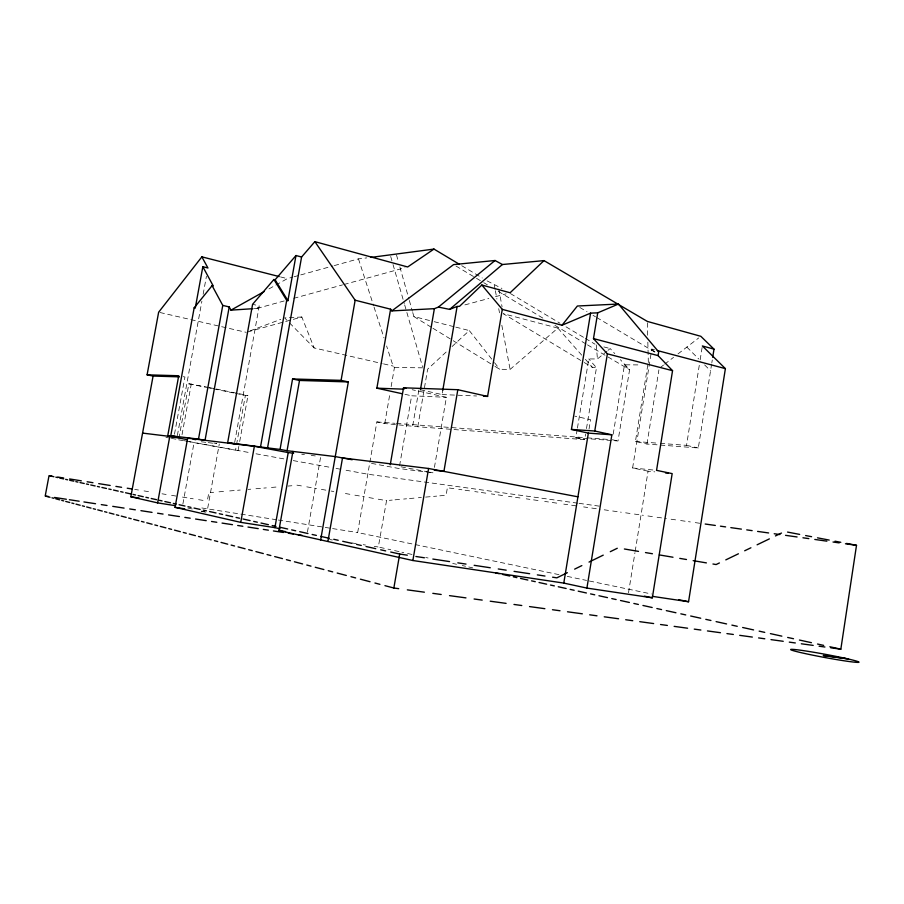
<?xml version="1.0" encoding="UTF-8"?>
<svg xmlns="http://www.w3.org/2000/svg" width="904" height="904" viewBox="0 0 904 904"><rect width="100%" height="100%" fill="white"/><g stroke="black" fill="none" stroke-linecap="round" stroke-linejoin="round"><path stroke-width="0.68" stroke-dasharray="4.52 3.39" d="M660.293 443.367L686.531 445.356L699.945 361.148M700.171 359.769L702.363 345.961M647.795 364.967L635.422 441.48L646.959 444.033L698.306 447.988L711.629 364.052M711.843 362.696L712.273 359.984M646.959 444.033L658.914 369.838M628.517 592.764L634.958 552.706M635.184 551.316L648.066 471.176L654.767 471.854M613.194 434.18L624.483 364.809L640.936 364.922M577.204 429.468L575.837 437.762L618.02 440.994L629.591 369.725L620.347 359.656M648.066 471.176L632.608 467.967L651.818 349.068L654.575 349.814M577.43 428.089L588.798 358.944L597.431 358.956L606.991 351.17M558.977 574.65L357.668 532.546L376.866 421.931L384.742 423.535L417.772 426.733L584.662 439.672L585.577 434.135M586.481 428.598L596.471 367.679L588.798 358.944M589.024 429.106L590.561 419.693L574.967 416.168M420.439 389.76L442.067 394.573L442.768 390.449M434.428 467.402L446.384 397.308L412.156 389.714M446.418 493.426L447.378 487.742M386.562 500.579L378.313 546.999L374.256 546.378M399.579 465.797L411.636 395.794L446.384 397.308M412.721 425.694L418.88 389.873M417.772 426.733L427.648 369.182L447.966 350.345M384.742 423.535L389.952 393.466M391.138 386.629L394.449 367.487L393.093 366.075L386.607 345.972M307.428 532.117L320.705 456.599M234.667 442.497L259.245 305.891L252.6 304.298M178.642 439.819L235.537 450.192L236.272 446.09M236.52 444.711L245.391 395.376L247.967 395.511L239.063 445.028M238.825 446.406L238.08 450.531L235.537 450.192M207.671 498.997L208.813 492.68L213.638 492.273M207.694 508.217L219.288 444.011M174.483 434.202L184.936 377.013L179.964 375.985M177.365 435.536L201.886 301.224M203.14 294.297L206.428 276.296M178.89 438.451L188.868 383.793L207.875 387.296M182.043 434.632L191.298 383.895M182.89 504.025L194.111 442.282M254.306 308.603L257.052 308.422L259.245 305.891M452.023 346.571L469.289 330.559L493.64 361.532M494.963 366.357L499.731 369.284L510.093 369.408L557.858 328.096L581.724 355.148M608.053 350.3L610.177 348.571L614.799 353.611M660.236 367.612L663.57 365.046M664.677 364.188L673.536 357.351M677.977 353.927L698.679 337.96M268.94 288.918L287.314 278.647L292.681 277.155M250.024 330.875L280.771 319.338M294.026 276.782L299.393 275.291M300.738 274.918L332.966 265.957M334.31 265.584L358.47 258.86L366.775 257.889M257.052 308.422L284.195 300.953M293.687 298.343L342.537 284.896M343.893 284.523L404.958 267.72M247.538 331.949L301.834 317.01L314.14 347.938L382.2 363.577M464.882 304.897L488.827 298.467M495.471 296.681L506.116 293.834M389.364 500.33L392.189 500.081M395.025 499.822L400.754 499.313M403.647 499.053L406.551 498.793M409.489 498.533L415.399 498.014M418.382 497.742L421.377 497.482M425.626 497.098L430.496 496.669M433.581 496.386L436.677 496.115M439.796 495.833L446.101 495.279M219.005 491.821L224.35 491.38M229.672 490.94L240.249 490.047M248.114 489.392L250.736 489.177M255.956 488.736L266.318 487.877M271.471 487.437L276.601 487.007M288.06 486.058L291.868 485.742M301.834 317.01L284.613 317.892L288.545 321.903M596.663 317.485L654.53 351.916L658.677 351.893M584.278 362.538L592.741 367.645L596.471 367.679M394.449 367.487L422.665 367.826M442.067 394.573L476.566 395.975M376.866 421.931L395.082 423.309M396.483 423.411L585.668 437.717M587.069 437.83L609.488 439.525M635.422 441.48L658.914 443.265M632.608 467.967L656.553 470.351M201.287 441.773L206.824 442.463M208.202 442.632L216.519 443.661M301.755 454.249L304.467 454.588M311.236 455.424L315.293 455.932M577.656 503.166L367.792 474.204L342.955 469.673M579.057 503.358L601.442 506.443M449.378 488.024L455.593 488.894M458.735 489.335L461.899 489.787M465.085 490.228L471.504 491.132M474.758 491.595L478.024 492.058M481.312 492.522L487.968 493.448M491.324 493.923L494.714 494.398M498.115 494.883L505.008 495.855M508.489 496.341L511.992 496.838M515.517 497.336L522.648 498.33M526.252 498.838L529.891 499.358M533.541 499.867L540.942 500.906M544.683 501.437L548.445 501.969M552.242 502.5L559.904 503.573M563.791 504.127L567.689 504.669M571.633 505.223L576.944 505.98M583.622 506.918L587.679 507.483M591.77 508.059L600.041 509.223M604.222 509.811L608.437 510.41M612.686 511.009L621.285 512.218M625.636 512.828L630.02 513.449M634.438 514.071L643.377 515.325M647.908 515.958L652.473 516.602M657.072 517.257L666.384 518.568M671.096 519.224L675.842 519.89M680.633 520.568L690.34 521.936M695.255 522.625L700.204 523.326M329.644 539.552L332.401 539.971M352.108 542.988L356.165 543.609M363.205 544.683L365.544 545.044M201.411 511.449L206.948 512.308L201.49 511.076M201.818 507.969L276.952 519.811M278.342 520.037L331.226 528.377M332.615 528.591L357.668 532.546M134.719 489.414L138.459 490.013M144.041 490.917L149.601 491.81M162.008 493.799L166.133 494.465M171.59 495.335L177.037 496.217M182.45 497.087L193.219 498.816M198.575 499.675L203.908 500.533M296.93 485.143L301.857 486.002M306.772 486.849L316.547 488.533M321.406 489.38L326.254 490.217M331.067 491.041L333.813 491.516M345.418 493.527L350.164 494.352M354.888 495.166L364.289 496.793M368.956 497.595L373.612 498.409M378.245 499.2L386.313 500.601M165.929 437.355L170.054 438.112M171.421 438.361L176.924 439.367M183.761 440.61L187.829 441.355M189.185 441.604L250.498 452.791M256.013 453.797L284.997 459.096M293.28 460.599L330.536 467.402M336.051 468.408L341.576 469.413M213.785 442.994L216.531 443.502M371.499 463.379L399.105 468.543L433.491 472.905L429.434 472.137M401.06 466.803L428.089 471.888M209.265 387.579L214.79 388.709M216.169 388.991L247.967 395.511M188.868 383.793L205.411 387.183M206.79 387.466L212.304 388.596M213.683 388.878L234.362 393.116M235.741 393.398L245.391 395.376M567.249 576.379L586.549 580.413M589.306 580.989L651.332 593.962M575.837 437.762L584.662 439.672M404.947 394.325L411.636 395.794M612.29 439.739L618.02 440.994M379.838 547.338L385.251 548.536M387.974 549.135L390.72 549.745M394.607 550.604L399.071 551.587M401.884 552.208L403.783 552.626M407.58 553.463L413.343 554.74M425.705 557.474L428.089 557.994M452.712 563.441L456.531 564.277M462.283 565.554L465.526 566.266M468.78 566.989L472.736 567.859M686.531 445.356L698.306 447.988M187.851 508.003L193.309 509.234M160.008 312.524L246.17 332.322M383.567 363.883L393.093 366.075M587.487 344.865L629.591 369.725M412.744 312.535L413.874 316.558L432.801 321.338M434.146 321.677L454.418 326.796M455.774 327.135L469.289 330.559M280.534 276.918L287.314 278.647M603.849 346.921L610.177 348.571M557.858 328.096L503.325 313.711L583.069 361.815M487.098 280.884L501.935 288.478M579.792 307.45L587.024 311.744M593.047 315.338L595.465 316.773M510.398 293.551L559.983 323.225M566.028 326.841L584.165 337.7M585.374 338.424L595.058 344.221M461.741 265.697L482.261 277.991M456 266.036L475.301 277.607M476.51 278.33L482.544 281.946M483.753 282.669L487.369 284.839M498.228 291.348L544.061 318.829M554.92 325.338L586.278 344.142M413.874 316.558L431.762 327.542M432.959 328.276L452.034 339.983M453.232 340.718L493.776 365.623M686.837 347.091L698.702 358.967M704.623 364.9L710.555 370.832M289.54 322.897L314.14 347.938M651.852 349.091L654.53 351.916M585.396 359.317L592.741 367.645M624.483 364.809L628.506 369.453M494.511 362.64L499.731 369.284M358.47 258.86L373.623 305.767M374.053 307.111L384.008 337.926M390.697 256.487L392.641 263.211M393.025 264.556L404.291 303.552M404.676 304.897L422.541 366.753M396.472 254.883L398.359 261.584M399.873 266.951L408.958 299.122M409.331 300.467L412.36 311.191M494.341 285.223L495.109 289.359M495.369 290.738L496.917 299.021M498.725 308.682L499.505 312.818M501.822 325.248L510.093 369.408M498.805 289.054L502.07 306.851M596.267 344.944L597.431 358.956M647.354 322.807L647.659 335.26M647.84 342.175L648.349 362.933"/><path stroke-width="1.36" d="M830.753 647.806L840.833 649.185L856.506 545.315L846.539 543.406M712.702 357.283L714.002 349.147L700.826 336.299L647.32 321.417L544.005 260.612L502.398 264.522L495.042 260.499L453.593 264.589L391.839 310.908L390.607 309.191L355.148 300.218L314.886 241.65L301.586 257.007L267.55 447.887L227.672 442.621L252.6 304.298L273.912 279.483L275.11 279.788L287.924 300.659L286.704 300.354L273.912 279.483M652.247 596.324L688.554 601.748L725.392 368.629L702.363 345.961L714.002 349.147M658.078 355.611L658.677 351.893L618.46 304.038L597.713 312.841L593.487 338.593L658.078 355.611L672.553 370.674L656.553 470.351L672.169 473.617L652.338 597.826L586.911 588.086L563.791 583.091L412.868 560.514L278.895 530.558L292.919 451.424M586.911 588.086L611.861 434.801L594.753 431.027L571.441 429.423L590.583 313.134L597.713 312.841M563.791 583.091L588.357 433.129L611.861 434.801M594.753 431.027L607.375 353.859L593.487 338.593M483.459 396.257L487.595 396.427L502.285 309.371L481.843 285.02L459.56 306.32L457.119 306.456L449.661 309.383L438.429 307.089L434.372 308.671L391.839 310.908M412.868 560.514L428.586 468.487L577.927 496.816M442.768 390.449L457.119 306.456M487.595 396.427L457.819 389.703L443.921 471.402L434.282 470.204M390.257 464.769L403.534 387.805L457.819 389.703M420.439 389.76L434.372 308.671M398.709 588.673L393.861 588.018L399.692 554.039L390.72 552.028M402.28 393.748L376.878 388.178L390.607 309.191M267.55 447.887L280.048 449.412L292.568 378.968L341.091 380.347L355.148 300.218M320.626 540.083L348.334 381.929L341.091 380.347M327.96 541.202L342.514 457.944L428.586 468.487M280.048 449.412L287.054 450.712L299.518 380.46L348.334 381.929M280.24 528.84L274.906 527.642L288.218 452.565L293.63 453.243M274.906 527.642L240.758 522.365L254.363 446.293L288.218 452.565M260.578 446.599L286.704 300.354M287.924 300.659L295.981 255.527L301.586 257.007M170.766 435.751L198.496 439.107L222.768 305.405L212.101 285.653L194.157 307.835L170.766 435.751L177.116 436.914L167.737 435.784L178.721 375.736L147.092 374.832L158.641 312.219L201.863 256.849L279.178 276.567M222.768 305.405L229.209 306.942L205.038 440.304L198.496 439.107M175.512 505.698L157.624 502.884L169.782 436.417L187.535 439.66M201.863 256.849L207.943 267.991L202.835 266.703L195.264 308.094L194.157 307.835M240.758 522.365L175.06 507.325L187.648 438.191L254.363 446.293M157.624 502.884L130.843 496.771L153.081 376.064L179.387 376.855M502.285 309.371L562.017 325.237L577.373 306.015L618.46 304.038M275.11 279.788L295.981 255.527M544.005 260.612L510.105 292.76L481.843 285.02M449.661 309.383L502.398 264.522M438.429 307.089L495.042 260.499M459.334 264.262L433.976 249.075L407.67 266.974L314.886 241.65M229.209 306.942L230.961 310.14L264.036 291.653M567.373 572.684L556.853 577.837L552.593 577.193M574.639 569.136L581.848 565.599M589.024 562.085L603.239 555.135M610.279 551.689L617.274 548.265M719.414 562.955L716.104 564.548L712.951 564.006M725.788 559.881L738.421 553.79M744.681 550.773L750.908 547.779M757.1 544.796L769.372 538.886M775.451 535.948L781.497 533.044M562.017 325.237L590.583 313.134M433.976 249.075L370.934 257.403M230.961 310.14L252.928 308.693M376.878 388.178L404.009 389.172M665.48 472.939L668.158 473.21M142.572 433.095L173.986 436.926L167.737 435.784M287.054 450.712L335.248 456.588L352.176 459.752M846.087 658.519L823.25 655.49L848.607 659.084M407.331 589.86L424.383 592.188M432.813 593.34L441.197 594.493M449.503 595.634L465.967 597.883M474.103 599.002L482.194 600.098M490.217 601.205L506.104 603.375M513.969 604.448L521.777 605.522M529.529 606.584L544.875 608.686M552.468 609.725L560.017 610.754M567.509 611.782L582.346 613.816M589.69 614.81L596.99 615.816M604.234 616.81L618.585 618.765M625.692 619.737L632.755 620.709M639.761 621.669L653.649 623.568M660.53 624.506L667.367 625.444M674.147 626.37L687.594 628.212M694.261 629.127L700.871 630.031M707.448 630.935L720.477 632.71M726.929 633.602L733.336 634.472M739.709 635.342L752.343 637.071M758.592 637.93L764.807 638.778M770.988 639.625L783.237 641.298M789.294 642.134L795.328 642.959M801.317 643.784L813.193 645.399M819.08 646.213L824.934 647.015M705.199 524.026L715.324 525.45M720.443 526.173L725.618 526.896M730.827 527.631L741.393 529.122M746.738 529.868L752.139 530.637M757.586 531.405L768.626 532.953M774.219 533.744L779.858 534.535M785.553 535.337L797.091 536.965M802.944 537.778L808.843 538.614M814.809 539.451L826.889 541.157M833.013 542.016L839.206 542.886M845.443 543.767L856.506 545.315M399.692 554.039L407.331 555.192M415.896 556.491L424.394 557.779M432.835 559.056L449.548 561.587M457.808 562.842L466.012 564.085M474.159 565.316L490.284 567.757M498.262 568.966L506.183 570.164M514.06 571.362L529.631 573.712M537.338 574.887L544.988 576.04M48.545 496.533L45.2 496.025L49.031 475.64L51.822 476.092M54.5 497.449L66.354 499.257M69.371 499.72L79.19 501.223M83.936 501.946L95.53 503.72M101.293 504.601L107.022 505.483M112.74 506.353L124.085 508.093M129.724 508.952L135.34 509.811M140.934 510.67L152.041 512.376M157.567 513.212L163.059 514.06M168.54 514.896L179.421 516.557M184.823 517.393L190.213 518.207M195.569 519.032L206.225 520.659M211.525 521.472L216.802 522.286M222.056 523.088L232.486 524.682M237.684 525.473L242.848 526.264M247.99 527.055L258.228 528.625M263.313 529.394L268.375 530.173M273.415 530.942L283.438 532.479M288.421 533.247L293.393 534.004M298.331 534.761L302.015 535.326M278.895 530.558L285.574 531.586M175.06 507.325L184.766 508.85M130.843 496.771L139.193 498.093M57.777 477.052L63.698 478.001M69.597 478.95L81.326 480.838M87.146 481.764L92.954 482.702M98.728 483.629L110.198 485.471M115.904 486.386L121.577 487.301M127.227 488.205L132.221 489.007M624.381 548.988L638.495 551.383M645.49 552.57L652.428 553.745M659.332 554.92L672.994 557.237M679.763 558.378L686.486 559.519M693.165 560.649L706.397 562.898M193.151 439.208L195.897 439.717M227.672 442.621L234.418 443.875M787.553 532.083L799.644 534.411M805.622 535.552L811.577 536.693M817.487 537.835L829.217 540.083M835.025 541.202L840.799 542.31M147.092 374.832L153.081 376.064M678.904 599.725L688.554 601.748M644.394 596.143L652.338 597.826M292.568 378.968L299.518 380.46M571.441 429.423L588.357 433.129M403.534 387.805L405.952 388.347M495.697 572.933L499.166 573.701M502.658 574.469L509.732 576.029M513.302 576.82L516.896 577.622M520.523 578.413L527.846 580.04M531.552 580.854L535.281 581.679M539.044 582.504L546.637 584.187M550.479 585.035L554.355 585.894M558.254 586.752L566.141 588.493M570.141 589.385L574.153 590.267M578.21 591.159L586.402 592.979M590.549 593.894L594.73 594.809M598.945 595.747L607.465 597.623M611.782 598.584L616.121 599.544M620.506 600.505L629.376 602.471M633.862 603.454L638.382 604.46M642.947 605.465L652.179 607.511M656.858 608.539L661.57 609.578M666.316 610.629L675.943 612.754M680.814 613.827L685.729 614.912M690.679 616.008L700.724 618.234M705.798 619.353L710.928 620.483M716.104 621.624L726.579 623.941M731.89 625.116L737.246 626.302M742.647 627.489L753.597 629.918M759.157 631.139L764.75 632.382M770.4 633.625L781.858 636.156M787.666 637.444L793.52 638.732M799.441 640.043L811.43 642.687M817.521 644.032L823.657 645.388M829.861 646.755L840.833 649.185M50.104 475.888L53.912 476.736M55.833 477.165L57.766 477.594M59.72 478.035L63.653 478.917M65.653 479.357L67.653 479.809M69.676 480.261L73.766 481.177M75.834 481.64L77.913 482.103M80.015 482.566L84.253 483.516M86.4 484.002L88.569 484.476M90.739 484.973L95.157 485.956M97.383 486.454L99.632 486.951M101.892 487.459L106.48 488.488M108.796 489.007L111.124 489.527M113.486 490.047L118.254 491.121M120.661 491.652L123.091 492.205M125.543 492.748L130.504 493.855M133.024 494.42L135.555 494.985M138.109 495.561L143.273 496.714M145.894 497.302L148.538 497.889M151.194 498.488L156.584 499.686M159.319 500.296L162.076 500.918M164.856 501.539L170.483 502.793M173.331 503.426L176.212 504.07M179.105 504.726L184.992 506.037M187.964 506.703L190.981 507.381M194.01 508.059L200.157 509.427M203.276 510.127L206.417 510.828M209.592 511.54L216.033 512.975M219.299 513.709L222.599 514.444M225.921 515.19L232.667 516.692M236.091 517.461L239.549 518.229M243.029 519.009L250.114 520.602M253.708 521.405L257.335 522.207M260.996 523.032L268.431 524.693M272.206 525.54L276.014 526.388M279.867 527.247L287.687 528.998M291.664 529.88L295.676 530.784M299.732 531.688L307.959 533.529M312.151 534.467L316.377 535.405M320.649 536.366L329.338 538.309M333.745 539.292L338.209 540.287M342.718 541.304L351.893 543.349M356.56 544.389L361.272 545.451M366.041 546.513L375.748 548.683M380.674 549.79L385.669 550.898M212.101 285.653L213.231 285.935L202.835 266.703M607.375 353.859L672.553 370.674M46.262 496.307L50.048 497.302M51.957 497.799L53.878 498.307M55.811 498.816L59.732 499.856M61.709 500.375L63.709 500.906M65.721 501.437L69.777 502.511M71.834 503.042L73.902 503.596M75.992 504.138L80.207 505.257M82.343 505.822L84.49 506.387M86.648 506.952L91.033 508.116M93.248 508.703L95.485 509.291M97.734 509.879L102.288 511.088M104.593 511.687L106.909 512.308M109.26 512.918L113.994 514.173M116.39 514.805L118.808 515.438M121.238 516.082L126.176 517.382M128.673 518.048L131.193 518.704M133.724 519.382L138.866 520.738M141.465 521.416L144.098 522.116M146.742 522.806L152.098 524.23M154.81 524.942L157.556 525.665M160.313 526.388L165.907 527.868M168.743 528.614L171.602 529.371M174.483 530.128L180.337 531.676M183.297 532.456L186.28 533.247M189.298 534.038L195.411 535.654M198.518 536.467L201.637 537.292M204.801 538.129L211.197 539.824M214.451 540.671L217.717 541.541M221.028 542.411L227.74 544.185M231.141 545.078L234.577 545.982M238.046 546.897L245.086 548.762M248.656 549.7L252.261 550.649M255.911 551.609L263.301 553.564M267.053 554.559L270.85 555.553M274.68 556.57L282.455 558.615M286.398 559.666L290.399 560.717M294.421 561.779L302.614 563.938M306.784 565.034L310.987 566.141M315.236 567.271L323.869 569.543M328.265 570.707L332.706 571.882M337.192 573.057L346.311 575.464M350.955 576.695L355.645 577.927M360.391 579.181L370.041 581.724M374.945 583.024L379.917 584.334M384.934 585.656L393.861 588.018M657.298 350.537L725.392 368.629M847.421 658.813L843.94 658.044A34.736 1.616 10.5 0 0 790.989 649.377A34.736 1.616 10.5 0 0 834.03 659.152A34.736 1.616 10.5 0 0 850.528 659.536L847.421 658.813"/></g></svg>
